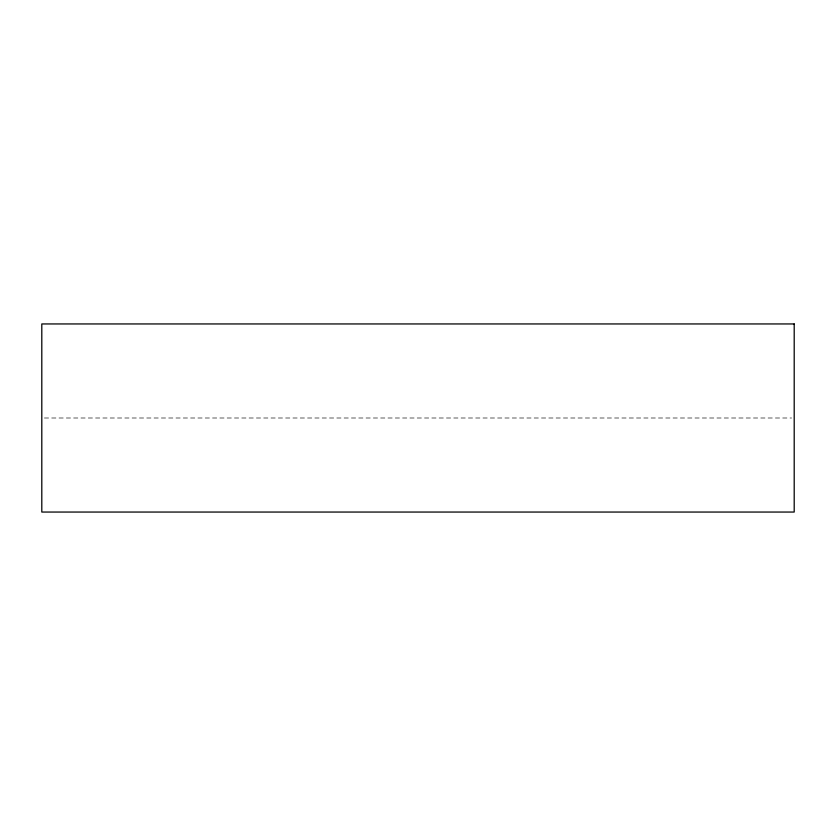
<?xml version="1.0" encoding="UTF-8"?>
<svg xmlns="http://www.w3.org/2000/svg" width="836" height="836" viewBox="0 0 836 836"><rect width="100%" height="100%" fill="white"/><g stroke="black" fill="none" stroke-linecap="round" stroke-linejoin="round"><path stroke-width="0.63" stroke-dasharray="4.18 3.13" d="M44.412 418L791.587 418"/><path stroke-width="1.25" d="M794.2 323.95L41.8 323.95L41.8 512.05L794.2 512.05L794.2 323.95"/></g></svg>
